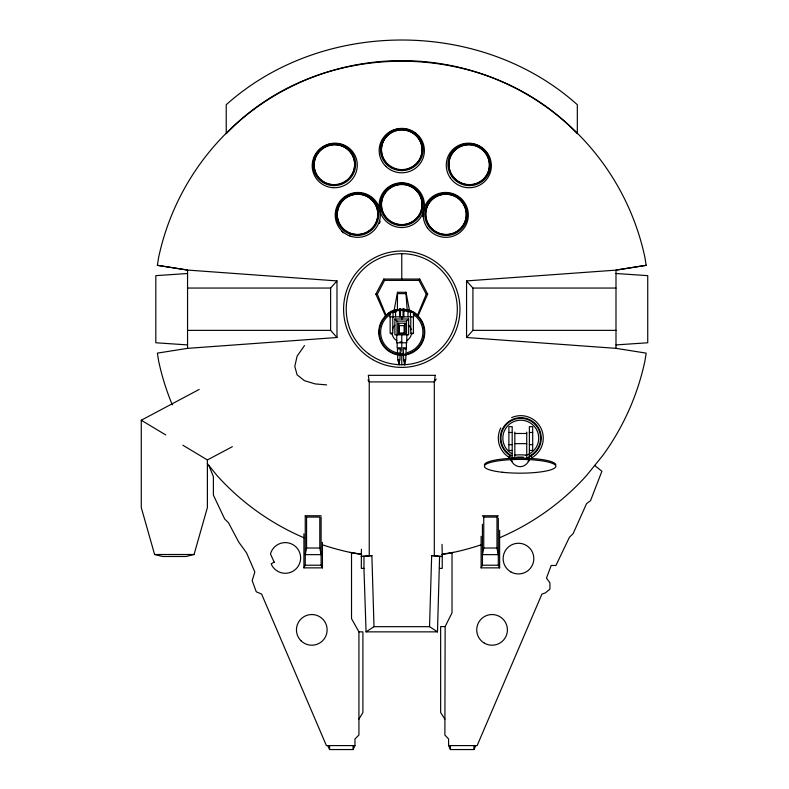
<?xml version="1.0" encoding="UTF-8"?>
<svg xmlns="http://www.w3.org/2000/svg" width="789" height="789" viewBox="0 0 789 789"><rect width="100%" height="100%" fill="white"/><g stroke="black" fill="none" stroke-linecap="round" stroke-linejoin="round"><path stroke-width="1.18" d="M475.826 745.585L473.972 749.55L450.44 749.55L448.586 745.585L448.586 738.968L444.878 735.003L445.144 626.574L452.018 612.816L452.018 552.606M419.758 279.059L383.789 279.059L375.85 294.129L385.505 315.945C388.366 312.464 392.764 309.692 397.38 309.801L397.538 292.285L406 292.285L409.392 310.028L414.491 312.543L417.509 315.196L426.228 294.189L418.959 280.381L419.758 279.059L427.687 294.129L418.042 315.945M437.481 631.861L429.541 626.673L431.662 555.624L439.591 556.492L437.481 631.861L366.066 631.861L363.956 568.386L361.313 568.386L361.401 549.252M399.126 364.735L399.658 359.971M405.477 359.971L404.944 364.735L404.432 364.735M172.327 404.895A248.604 248.604 0 0 1 158.609 360.898L157.376 353.127L187.555 348.353L336.982 337.505L336.982 280.914L187.555 270.065L157.376 265.351L158.609 257.52A248.604 248.604 0 0 1 644.938 257.52L646.171 265.351L615.992 270.134L466.565 280.914L466.565 337.505L615.992 348.353L646.171 353.127L644.938 360.898A248.604 248.604 0 0 1 602.895 455.332L586.523 475.56A248.604 248.604 0 0 1 499.634 537.733M394.155 310.028L397.538 292.285M306.566 517.081L306.566 548.02L305.244 554.637L321.113 554.637L319.792 548.02L319.792 517.081L306.566 517.081L305.244 515.759L321.113 515.759M483.756 548.02L482.434 554.637L498.303 554.637L496.981 548.02L496.981 517.081L498.303 515.759L482.434 515.759L483.756 517.081L483.756 548.02L496.981 548.02M199.163 389.45L141.27 420.231L141.27 507.564L154.605 554.499L162.613 556.492L186.046 556.492L194.055 554.499L207.389 507.564L207.389 459.957L182.89 445.233M405.211 334.053L404.146 332.988L404.146 325.62L405.211 323.214L398.337 323.214L398.337 334.053L405.211 334.053L405.211 323.214M327.721 745.585L329.575 749.55L353.107 749.55L354.961 745.585L354.961 738.968L358.926 735.003L358.926 631.861L351.519 618.635L351.519 552.606M322.435 542.359L322.435 567.863L303.923 567.863L305.244 565.21L305.244 515.759M499.624 530.218L499.624 567.863L481.112 567.863L482.434 565.21L482.434 524.261M386.028 315.196L377.32 294.189L384.588 280.381L383.789 279.059M358.926 719.134L362.901 712.526L362.901 631.861L358.926 631.861M436.199 379.085L434.305 381.906L434.305 555.624L442.234 556.492L439.591 556.492M304.485 345.602L297.147 356.066L294.79 366.352L297.088 374.814L304.367 380.643L315.176 383.918L326.626 384.884M336.982 337.505L330.63 330.364L330.63 288.054L336.982 280.914M466.565 337.505L472.917 330.364L472.917 288.054L466.565 280.914M406.532 334.852L406.532 321.103L408.653 318.983L394.894 318.983L394.894 334.852L408.653 334.852L408.653 318.983M398.337 334.053L399.402 332.988L399.402 325.62L398.337 323.214M528.926 460.776C524.724 468.627 515.523 468.627 511.321 460.776M366.066 631.861L374.006 626.673L429.541 626.673M207.389 459.957L232.37 446.673M393.05 312.631C399.628 307.917 406.868 312.02 413.673 312.631L413.673 316.862L389.874 316.862L389.874 312.631L393.05 312.631L393.05 316.862M646.171 265.291L615.992 270.065L615.992 348.353M439.591 568.386L442.234 568.386L442.234 554.154L453.458 552.379M397.38 309.801L402.282 309.249L409.392 310.028M371.885 555.624L361.313 556.492L371.885 555.624L374.006 626.673M187.555 273.507L155.818 275.647L155.818 342.771L187.555 344.911M615.992 344.911L647.73 342.771L647.73 275.647L615.992 273.507M426.228 294.189L427.687 294.129M384.588 280.381L418.959 280.381M187.555 288.054L330.63 288.054M472.917 288.054L615.992 288.054M397.538 293.607L406 293.607L407.173 309.801M394.894 318.983L397.015 321.103L406.532 321.103M399.402 325.62L404.146 325.62M187.555 330.364L330.63 330.364M472.917 330.364L615.992 330.364M399.402 332.988L404.146 332.988M390.673 333.796L392.251 333.796M411.296 333.796L412.874 333.796M400.98 342.781L396.749 342.781L396.749 334.852M402.568 342.781L406.799 342.781L406.799 334.852M400.585 347.811L397.143 347.811L397.143 342.781M402.962 347.811L406.404 347.811L406.404 342.781M398.07 359.971L398.337 361.559L399.392 361.559M403.889 359.971L404.155 361.559L405.211 361.559M399.116 364.735L398.337 361.559M508.885 432.471L512.189 432.471M529.38 432.471L532.683 432.471M514.832 433.477L526.736 433.477M514.832 443.645L526.736 443.645M508.885 444.641L512.189 444.641M529.38 444.641L532.683 444.641M512.189 450.46L508.885 450.46L508.885 426.652L512.189 426.652L512.189 457.798L513.955 457.738M529.38 450.46L532.683 450.46L532.683 426.652L529.38 426.652L529.38 457.798L526.736 457.738L526.736 432.096M483.756 517.081L496.981 517.081M306.566 548.02L319.792 548.02M154.605 554.499L194.055 554.499M431.662 555.624L434.305 555.624M305.244 565.21L321.113 565.21L322.435 567.863M482.434 565.21L498.303 565.21L499.624 567.863M445.144 626.574L440.647 626.574L440.647 712.526L444.878 719.134M354.961 745.585L326.399 745.585L261.603 594.068L256.257 591.78L252.184 580.596L254.827 571.995L246.523 552.823L238.751 542.122L228.475 522.732L224.697 519.024L213.385 495.117L213.385 476.605L208.838 465.441M448.586 745.585L477.148 745.585L541.935 594.068L545.436 592.855L549.923 589.156L549.923 582.805L546.471 578.12L551.176 565.476L555.929 565.476L569.402 537.319L573.149 533.591L586.543 503.658L590.547 500.62L601.899 471.27L594.709 465.441M375.85 294.129L377.32 294.189M157.376 265.291L187.555 270.065L187.555 348.353M350.089 552.379L361.313 554.154M141.27 420.231L165.769 434.956M207.349 463.607L217.024 475.56A248.604 248.604 0 0 0 303.903 537.733M367.98 380.022L369.242 381.906L369.242 555.624M404.155 361.559L404.422 364.735M442.047 544.361L442.234 554.154M514.832 432.096L514.832 457.798M498.303 518.186L498.303 565.21M481.112 536.293L481.112 567.863M473.972 745.585L473.972 749.55M450.44 745.585L450.44 749.55M413.406 316.862L413.406 333.264L410.763 333.264L410.763 330.088M410.763 316.862L410.763 329.753M410.497 312.631L410.497 316.862M407.992 311.576L407.992 316.862M406 292.285L406 293.607M403.83 308.755L403.889 316.862M403.041 308.755L403.1 316.862M401.769 253.673L401.769 279.306M401.769 317.139L401.769 319.584M401.769 334.23L401.769 351.322M401.769 354.981L401.769 364.745M400.506 308.755L400.447 316.862M399.707 308.755L399.658 316.862M397.015 321.103L397.015 334.852M395.555 311.576L395.555 316.862M392.784 316.862L392.784 329.753M392.784 330.088L392.784 333.264L390.141 333.264L390.141 316.862M363.956 556.492L363.956 568.386M353.107 745.585L353.107 749.55M329.575 745.585L329.575 749.55M321.113 516.973L321.113 565.21M303.923 533.867L303.923 567.863M481.961 544.518A248.604 248.604 0 0 1 441.83 554.559M361.717 554.559A248.604 248.604 0 0 1 322.711 544.903M404.116 309.86A22.477 22.477 0 0 1 420.626 344.458A22.477 22.477 0 0 1 382.31 343.452A22.477 22.477 0 0 1 400.605 309.771M413.278 314.486A21.145 21.145 0 0 1 407.242 352.644M403.978 353.245A21.145 21.145 0 0 1 390.259 314.486M394.204 312.483A21.145 21.145 0 0 1 396.305 311.793M411.542 333.066A9.803 9.803 0 0 1 406.67 340.71M401.769 342.022A9.803 9.803 0 0 1 400.072 341.874M396.867 340.71A9.803 9.803 0 0 1 392.005 333.066M392.557 328.865A9.803 9.803 0 0 1 394.835 325.285M408.702 325.285A9.803 9.803 0 0 1 411.247 329.684M404.175 309.337A23.009 23.009 0 0 1 421.07 344.754A23.009 23.009 0 0 1 381.846 343.718A23.009 23.009 0 0 1 400.575 309.239M510.769 457.827A13.226 2.545 0 0 1 512.544 457.541M516.696 457.176A13.226 2.545 0 0 1 523.541 457.176M509.102 457.6A11.401 2.199 0 0 1 512.061 455.48M514.418 455.135A11.401 2.199 0 0 1 525.829 455.135M530.001 455.934A11.401 2.199 0 0 1 531.53 457.038M484.416 464.997A35.702 6.874 0 0 1 520.119 458.123A35.702 6.874 0 0 1 555.831 464.997M528.009 459.445A9.113 1.756 0 0 1 528.009 461.2M512.229 461.2A9.113 1.756 0 0 1 515.572 458.803M524.675 458.803A9.113 1.756 0 0 1 526.569 459.08M511.637 417.598A22.477 22.477 0 0 1 540.81 427.934A22.477 22.477 0 0 1 532.023 457.61M509.546 457.61A22.477 22.477 0 0 1 500.759 427.924M511.814 453.675A17.95 17.95 0 0 1 508.096 425.449A17.95 17.95 0 0 1 536.323 429.167A17.95 17.95 0 0 1 525.425 455.47M510.542 455.874A20.475 20.475 0 0 1 505.098 424.975A20.475 20.475 0 0 1 536.471 424.975A20.475 20.475 0 0 1 531.027 455.874M510.877 455.292A19.814 19.814 0 0 1 506.065 424.877A19.814 19.814 0 0 1 536.816 426.494A19.814 19.814 0 0 1 528.847 456.239M459.701 182.476A20.346 19.972 25 0 1 457.926 147.967A20.346 19.972 25 0 1 489.308 163.589A20.346 19.972 25 0 1 460.648 182.949M326.409 183.354A20.346 19.972 -25 0 1 316.793 155.265A20.346 19.972 -25 0 1 346.203 148.352A20.346 19.972 -25 0 1 349.665 177.88M346.549 180.76A20.346 19.972 -25 0 1 338.875 184.34M337.84 184.557A20.346 19.972 -25 0 1 327.386 183.729M380.13 221.196A22.625 22.408 -25 0 1 379.43 223.445M343.363 232.844A22.625 22.408 -25 0 1 341.657 231.216M366.106 232.716A20.346 20.149 -25 0 1 337.643 218.375A20.346 20.149 -25 0 1 358.729 194.301A20.346 20.149 -25 0 1 376.984 220.289M376.649 221.285A20.346 20.149 -25 0 1 374.765 225.092M374.183 225.97A20.346 20.149 -25 0 1 367.053 232.242M396.512 169.211A20.346 19.972 0 0 1 383.987 140.245A20.346 19.972 0 0 1 415.645 135.323A20.346 19.972 0 0 1 412.844 166.676M411.947 167.219A20.346 19.972 0 0 1 407.035 169.211M404.954 169.645A20.346 19.972 0 0 1 398.583 169.645M452.975 233.445A20.346 20.149 25 0 1 425.892 211.225A20.346 20.149 25 0 1 458.399 198.601A20.346 20.149 25 0 1 453.951 233.061M422.736 216.551A22.625 22.408 25 0 1 422.776 214.194M400.319 348.866L399.915 359.971L397.814 359.971L397.409 348.866L400.319 348.866M406.138 348.866L405.733 359.971L403.633 359.971L403.228 348.866L406.138 348.866M435.222 375.327L434.305 381.906L369.242 381.906L368.325 375.327L435.222 375.327M235.428 124.465L226.226 133.666L226.226 104.72C322.484 18.453 481.063 18.453 577.321 104.72L577.321 133.666C488.638 40.515 329.24 36.896 235.428 124.465M274.207 562.143L271.229 563.76L271.998 565.614A15.336 15.336 0 0 0 296.131 568.79A15.336 15.336 0 0 0 292.956 544.657A15.336 15.336 0 0 0 270.469 553.977L274.207 562.143M369.124 354.143A55.536 55.536 0 0 0 457.009 315.018A55.536 55.536 0 0 0 379.184 258.476A55.536 55.536 0 0 0 369.124 354.143M300.944 640.727A15.336 15.336 0 0 0 326.607 633.843A15.336 15.336 0 0 0 307.818 615.065A15.336 15.336 0 0 0 300.944 640.727M510.808 571.887A15.336 15.336 0 0 0 533.818 558.602A15.336 15.336 0 0 0 510.808 545.317A15.336 15.336 0 0 0 510.808 571.887M484.397 643.163A15.336 15.336 0 0 0 507.406 629.878A15.336 15.336 0 0 0 484.397 616.594A15.336 15.336 0 0 0 484.397 643.163M502.268 472.246A35.702 6.874 0 0 0 555.831 466.289A35.702 6.874 0 0 0 502.268 460.342A35.702 6.874 0 0 0 502.268 472.246M451.86 176.529A21.352 20.968 25 0 0 488.569 173.61A21.352 20.968 25 0 0 467.206 143.618A21.352 20.968 25 0 0 451.86 176.529M450.43 178.107A22.625 22.21 25 0 0 489.308 175.02A22.625 22.21 25 0 0 466.684 143.243A22.625 22.21 25 0 0 450.43 178.107M452.689 175.967A20.346 19.972 25 0 0 487.651 173.185A20.346 19.972 25 0 0 467.305 144.614A20.346 19.972 25 0 0 452.689 175.967M332.327 185.553A21.352 20.968 -25 0 0 353.689 155.561A21.352 20.968 -25 0 0 316.981 152.642A21.352 20.968 -25 0 0 332.327 185.553M332.613 187.664A22.625 22.21 -25 0 0 355.247 155.897A22.625 22.21 -25 0 0 316.359 152.81A22.625 22.21 -25 0 0 332.613 187.664M332.425 184.557A20.346 19.972 -25 0 0 352.772 155.995A20.346 19.972 -25 0 0 317.809 153.214A20.346 19.972 -25 0 0 332.425 184.557M350.138 234.205A21.352 21.145 -25 0 0 378.513 210.505A21.352 21.145 -25 0 0 343.856 198.088A21.352 21.145 -25 0 0 350.138 234.205M349.991 236.019A22.625 22.408 -25 0 0 380.051 210.919A22.625 22.408 -25 0 0 343.343 197.763A22.625 22.408 -25 0 0 349.991 236.019M355.652 234.372A20.346 20.149 -25 0 0 375.939 205.673A20.346 20.149 -25 0 0 340.907 202.753A20.346 20.149 -25 0 0 355.652 234.372M391.097 222.764A21.352 21.145 0 0 0 423.131 204.45A21.352 21.145 0 0 0 391.097 186.135A21.352 21.145 0 0 0 391.097 222.764M390.466 224.549A22.625 22.408 0 0 0 424.393 205.15A22.625 22.408 0 0 0 390.466 185.75A22.625 22.408 0 0 0 390.466 224.549M391.6 222.103A20.346 20.149 0 0 0 422.115 204.657A20.346 20.149 0 0 0 391.6 187.21A20.346 20.149 0 0 0 391.6 222.103M391.6 221.896A20.346 20.149 0 0 0 422.115 204.45A20.346 20.149 0 0 0 391.6 187.003A20.346 20.149 0 0 0 391.6 221.896M391.097 167.791A21.352 20.968 0 0 0 423.131 149.634A21.352 20.968 0 0 0 391.097 131.487A21.352 20.968 0 0 0 391.097 167.791M385.772 166.301A22.625 22.21 0 0 0 423.624 156.34A22.625 22.21 0 0 0 395.92 129.149A22.625 22.21 0 0 0 385.772 166.301M391.6 166.933A20.346 19.972 0 0 0 422.115 149.634A20.346 19.972 0 0 0 391.6 132.345A20.346 19.972 0 0 0 391.6 166.933M428.624 226.354A21.352 21.145 25 0 0 465.402 223.287A21.352 21.145 25 0 0 444.108 193.157A21.352 21.145 25 0 0 428.624 226.354M427.303 227.705A22.625 22.408 25 0 0 466.25 224.461A22.625 22.408 25 0 0 443.694 192.536A22.625 22.408 25 0 0 427.303 227.705M429.453 225.782A20.346 20.149 25 0 0 464.484 222.863A20.346 20.149 25 0 0 444.197 194.153A20.346 20.149 25 0 0 429.453 225.782M372.684 359.597A58.179 58.179 0 0 0 459.957 309.209A58.179 58.179 0 0 0 372.684 258.822A58.179 58.179 0 0 0 372.684 359.597"/></g></svg>
